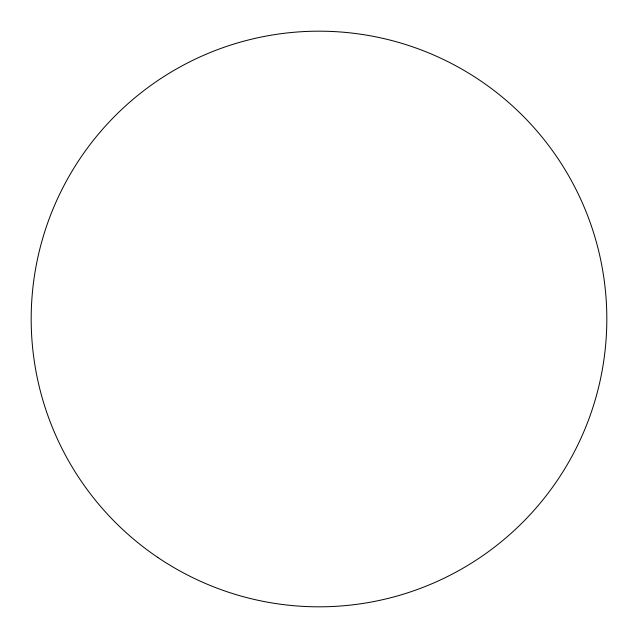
<?xml version="1.0" encoding="UTF-8"?>
<svg xmlns="http://www.w3.org/2000/svg" width="638" height="638" viewBox="0 0 638 638"><rect width="100%" height="100%" fill="white"/><g stroke="black" fill="none" stroke-linecap="round" stroke-linejoin="round"><path stroke-width="0.96" d="M157.865 557.484A287.818 287.818 0 0 0 606.1 339.304A287.818 287.818 0 0 0 193.035 60.211A287.818 287.818 0 0 0 157.865 557.484"/></g></svg>
